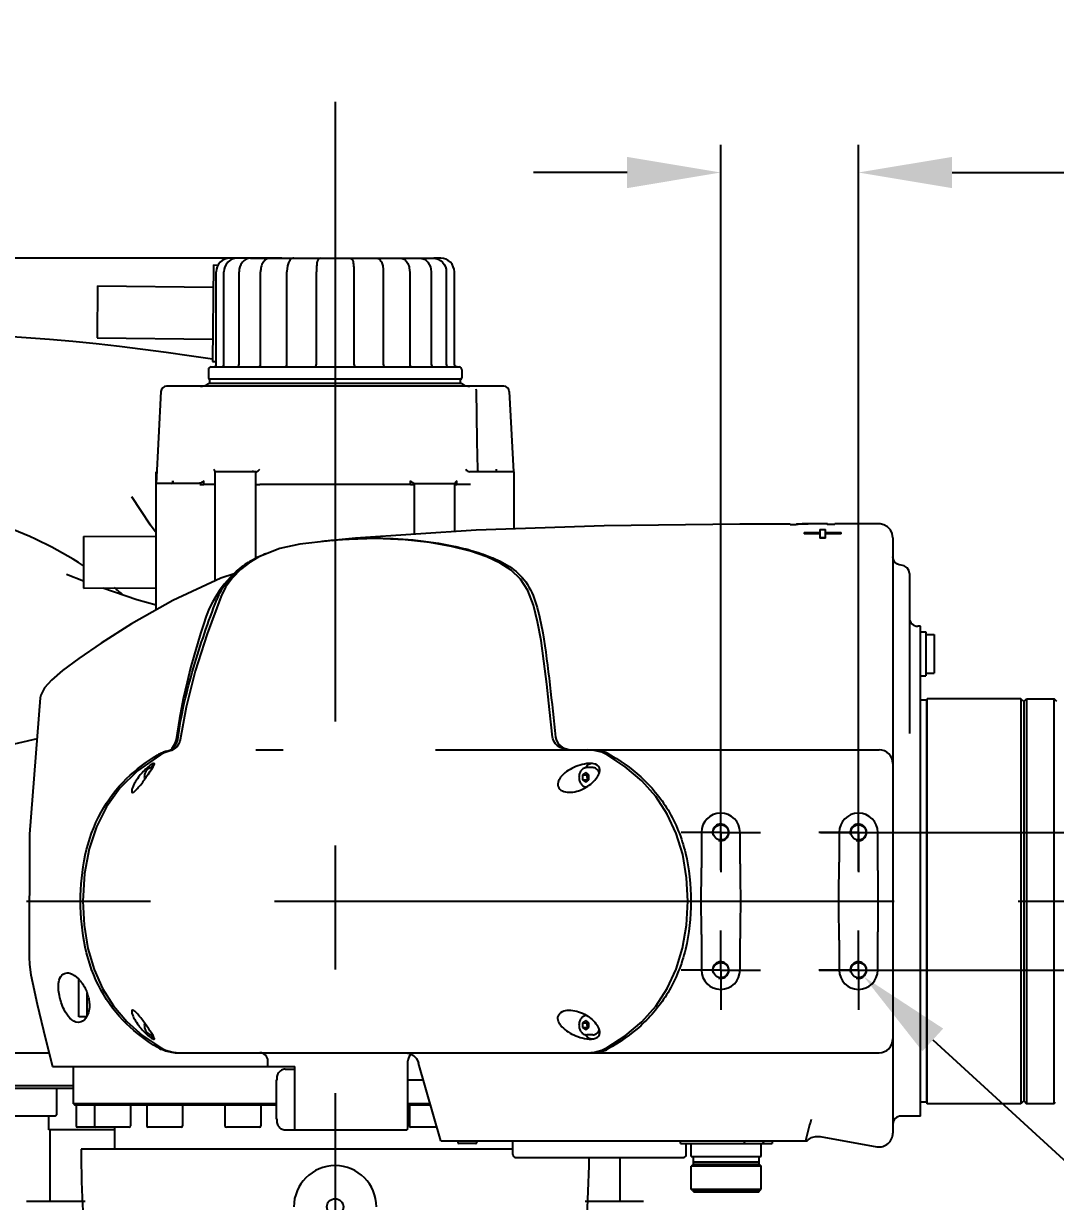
# Model space of a CAD drawing. Header units: millimetres. Extents: x 7426 to 8740, y 124 to 421.
# Drawn here: x 8007.57 to 8026.3, y 171.59 to 192.98 of the extents above; entities that cross this region are included whole.
import ezdxf
from ezdxf import colors
from ezdxf.entities.mleader import LeaderData, LeaderLine
from ezdxf.math import Vec2, Vec3

# ---------------------------------------------------------------- set-up
doc = ezdxf.new("R2010")
doc.units = ezdxf.units.MM
doc.linetypes.add('CENTER', pattern=[0.6, 0.375, -0.075, 0.075, -0.075])
for name, color, linetype in [('中心线', 7, 'Continuous'), ('外形图', 7, 'Continuous'), ('多重引线', 7, 'Continuous'), ('尺寸标注', 7, 'Continuous')]:
    doc.layers.add(name, color=color, linetype=linetype)
doc.styles.add('微软雅黑', font='msyh.ttc')
doc.dimstyles.new('尺寸标注_1_20比例', dxfattribs={"dimtxt": 2.1, "dimasz": 1.7, "dimexe": 0.5, "dimexo": 0.4, "dimgap": 0.5, "dimtad": 1, "dimdec": 1, "dimlfac": 20, "dimdsep": 46, "dimtxsty": '微软雅黑', "dimcen": 0.09, "dimadec": 0, "dimazin": 0, "dimtp": 0.01, "dimtm": 0.01, "dimtfac": 1, "dimtdec": 1, "dimtofl": 0, "dimtmove": 0, "dimatfit": 3, "dimfxl": 1, "dimtolj": 1, "dimarcsym": 0})

# ---------------------------------------------------------------- blocks, each defined once
blk = doc.blocks.new('*D980')
at = {"layer": 'Defpoints', "color": 0}
for p in [(7983.758, 188.718), (8012.655, 188.718), (8014.725, 163.443)]:
    blk.add_point(p, dxfattribs=at)
at = {"layer": '尺寸标注', "color": 0, "linetype": 'Continuous', "lineweight": -2}
for p, q in [((8012.255, 188.718), (7983.258, 188.718)), ((7983.758, 165.143), (7983.758, 187.018)), ((8014.325, 163.443), (7983.258, 163.443))]:
    blk.add_line(p, q, dxfattribs=at)
at = {"layer": '尺寸标注', "color": 0}
for points in [[(7984.041, 187.018), (7983.475, 187.018), (7983.758, 188.718)], [(7983.475, 165.143), (7984.041, 165.143), (7983.758, 163.443)]]:
    blk.add_solid(points, dxfattribs=at)
at = {"layer": '尺寸标注', "color": 0, "insert": (7980.645, 176.01), "char_height": 2.1, "attachment_point": 2, "rotation": 90, "style": '微软雅黑'}
blk.add_mtext('\\A1;\\A1;(505.5)', dxfattribs=at)
blk = doc.blocks.new('*D981')
at = {"layer": 'Defpoints', "color": 0}
for p in [(8022.725, 190.273), (8020.225, 177.206), (8022.725, 177.191)]:
    blk.add_point(p, dxfattribs=at)
at = {"layer": '尺寸标注', "color": 0, "linetype": 'Continuous', "lineweight": -2}
for p, q in [((8020.225, 177.606), (8020.225, 190.773)), ((8022.725, 177.591), (8022.725, 190.773)), ((8018.525, 190.273), (8016.825, 190.273)), ((8024.425, 190.273), (8030.026, 190.273))]:
    blk.add_line(p, q, dxfattribs=at)
at = {"layer": '尺寸标注', "color": 0}
for points in [[(8018.525, 189.989), (8018.525, 190.556), (8020.225, 190.273)], [(8024.425, 190.556), (8024.425, 189.989), (8022.725, 190.273)]]:
    blk.add_solid(points, dxfattribs=at)
at = {"layer": '尺寸标注', "color": 0, "insert": (8028.076, 192.945), "char_height": 2.1, "attachment_point": 2, "style": '微软雅黑'}
blk.add_mtext('\\A1;\\A1;50', dxfattribs=at)
blk = doc.blocks.new('*D982')
at = {"layer": 'Defpoints', "color": 0}
for p in [(8021.638, 178.293), (8021.612, 175.793), (8030.19, 175.793)]:
    blk.add_point(p, dxfattribs=at)
at = {"layer": '尺寸标注', "color": 0, "linetype": 'Continuous', "lineweight": -2}
for p, q in [((8030.19, 179.993), (8030.19, 187.075)), ((8022.038, 178.293), (8030.69, 178.293)), ((8022.012, 175.793), (8030.69, 175.793)), ((8030.19, 174.093), (8030.19, 172.393))]:
    blk.add_line(p, q, dxfattribs=at)
at = {"layer": '尺寸标注', "color": 0}
for points in [[(8029.907, 179.993), (8030.474, 179.993), (8030.19, 178.293)], [(8030.474, 174.093), (8029.907, 174.093), (8030.19, 175.793)]]:
    blk.add_solid(points, dxfattribs=at)
at = {"layer": '尺寸标注', "color": 0, "insert": (8027.518, 183.674), "char_height": 2.1, "attachment_point": 1, "rotation": 90, "style": '微软雅黑'}
blk.add_mtext('\\A1;\\A1;50', dxfattribs=at)

msp = doc.modelspace()

# ---------------------------------------------------------------- linework, layer by layer
at = {"layer": '中心线', "linetype": 'CENTER', "ltscale": 30}
msp.add_line((8013.225, 191.5558), (8013.225, 160.4287), dxfattribs=at)
at = {"layer": '中心线', "color": 0, "linetype": 'CENTER', "ltscale": 30}
msp.add_line((7994.1241, 177.043), (8075.3804, 177.043), dxfattribs=at)
at = {"layer": '外形图', "color": 0, "linetype": 'Continuous'}
for p, q in [((8011.4335, 188.7181), (8011.3148, 188.7181)), ((8011.6894, 188.7181), (8011.4417, 188.7181)), ((8011.6901, 188.7181), (8015.0082, 188.7181)), ((8015.1417, 188.7181), (8015.0164, 188.7181)), ((8011.018, 188.5944), (8010.9972, 186.8445)), ((8011.018, 188.5944), (8011.1, 188.5934)), ((8011.0665, 186.7931), (8011.0665, 188.4681)), ((8011.2069, 186.7931), (8011.2069, 188.4681)), ((8011.4814, 186.7931), (8011.4814, 188.4681)), ((8011.8714, 186.7931), (8011.8714, 188.4681)), ((8012.3502, 186.7931), (8012.3502, 188.4681)), ((8012.8852, 186.7931), (8012.8852, 188.4681)), ((8013.5647, 188.4681), (8013.5647, 186.7931)), ((8014.0997, 188.4681), (8014.0997, 186.7931)), ((8014.5785, 188.4681), (8014.5785, 186.7931)), ((8014.9685, 188.4681), (8014.9685, 186.7931)), ((8015.243, 188.4681), (8015.243, 186.7931)), ((8015.3896, 186.7931), (8015.3896, 188.4681)), ((8008.9133, 188.2144), (8008.9021, 187.2744)), ((8008.9133, 188.2144), (8011.0132, 188.1894)), ((8008.9021, 187.2744), (8011.002, 187.2495)), ((8010.9249, 186.6931), (8010.9249, 186.5431)), ((8010.9749, 186.7431), (8015.475, 186.7431)), ((8010.9972, 186.8445), (8011.0665, 186.8437)), ((8015.525, 186.6931), (8015.525, 186.5431)), ((8010.9499, 186.4431), (8010.9499, 186.5181)), ((8015.5, 186.5181), (8010.9499, 186.5181)), ((8015.5, 186.4431), (8015.5, 186.5181)), ((8010.0635, 186.2983), (8009.976, 184.628)), ((8016.2866, 186.3931), (8010.1634, 186.3931)), ((8015.5141, 186.4431), (8010.9358, 186.4431)), ((8015.7872, 186.3375), (8015.7872, 186.3383)), ((8015.7872, 186.3383), (8015.7872, 186.3378)), ((8015.7874, 186.3353), (8015.7872, 186.3375)), ((8015.7899, 186.2962), (8015.7896, 186.3078)), ((8016.3864, 186.2983), (8016.463, 184.8374)), ((8009.9749, 182.3335), (8009.9749, 184.8381)), ((8009.987, 184.8381), (8009.9749, 184.8381)), ((8011.0499, 182.8603), (8011.0499, 184.8381)), ((8011.791, 184.8381), (8011.0499, 184.8381)), ((8011.7301, 184.8466), (8011.7212, 184.8406)), ((8011.733, 184.8504), (8011.7301, 184.8466)), ((8011.733, 184.8504), (8011.7329, 184.8502)), ((8011.7849, 183.2682), (8011.7849, 184.8381)), ((8016.475, 184.8381), (8015.6874, 184.8381)), ((8015.8153, 184.8689), (8015.8142, 184.884)), ((8016.475, 183.805), (8016.475, 184.8381)), ((8010.7479, 184.6281), (8009.9749, 184.6281)), ((8010.2791, 184.639), (8010.28, 184.6548)), ((8010.28, 184.6548), (8010.2812, 184.6754)), ((8010.7659, 184.6107), (8010.8393, 184.6081)), ((8010.8393, 184.6081), (8010.8441, 184.6754)), ((8011.0178, 184.6081), (8010.8393, 184.6081)), ((8014.5939, 184.6081), (8011.856, 184.6081)), ((8014.5939, 184.6081), (8014.5939, 184.6754)), ((8014.659, 184.6281), (8015.4, 184.6281)), ((8014.665, 183.707), (8014.665, 184.6281)), ((8015.4, 183.7566), (8015.4, 184.6281)), ((8015.4148, 184.6088), (8015.4321, 184.6081)), ((8015.4321, 184.6081), (8015.4321, 184.6754)), ((8015.6106, 184.6081), (8015.4321, 184.6081)), ((8015.684, 184.6107), (8015.6106, 184.6081)), ((8009.5366, 184.3844), (8009.5348, 184.3872)), ((8021.4879, 183.8915), (8021.4879, 183.8782)), ((8021.5756, 183.8784), (8021.4879, 183.8782)), ((8021.599, 183.8888), (8021.599, 183.8784)), ((8021.7384, 183.8895), (8021.7336, 183.8893)), ((8021.7393, 183.7367), (8022.0259, 183.7371)), ((8021.7393, 183.7367), (8021.7393, 183.7147)), ((8022.0259, 183.7151), (8021.7393, 183.7147)), ((8022.1604, 183.8927), (8021.8656, 183.8923)), ((8022.0259, 183.7944), (8022.1253, 183.7945)), ((8022.0259, 183.7944), (8022.0259, 183.6364)), ((8022.1253, 183.6365), (8022.1253, 183.7945)), ((8022.1253, 183.7372), (8022.4119, 183.7375)), ((8022.4119, 183.7155), (8022.1253, 183.7153)), ((8022.1604, 183.8926), (8022.1604, 183.88)), ((8022.2949, 183.8801), (8022.1604, 183.88)), ((8023.1001, 183.893), (8022.2949, 183.8928)), ((8022.2949, 183.8801), (8022.2949, 183.8927)), ((8022.4119, 183.7155), (8022.4119, 183.7375)), ((8008.655, 183.6639), (8009.9749, 183.6709)), ((8008.655, 183.6639), (8008.6599, 182.7239)), ((8012.586, 183.5234), (8012.2208, 183.4478)), ((8013.1225, 183.5852), (8012.585, 183.5232)), ((8012.585, 183.5232), (8012.586, 183.5234)), ((8013.3167, 183.6032), (8013.1218, 183.5851)), ((8013.1225, 183.5852), (8013.1218, 183.5851)), ((8022.1253, 183.6422), (8022.0259, 183.6421)), ((8022.1253, 183.6365), (8022.0259, 183.6364)), ((8023.3501, 183.6429), (8023.3501, 172.8333)), ((8011.6857, 183.2018), (8011.5075, 183.0658)), ((8011.6858, 183.2019), (8011.6855, 183.2017)), ((8008.6593, 182.8512), (8008.3486, 182.9749)), ((8008.3486, 182.9749), (8008.3494, 182.9746)), ((8023.6501, 182.993), (8023.6501, 180.0876)), ((8008.6599, 182.7239), (8009.9749, 182.7308)), ((8023.8501, 182.0346), (8023.8001, 182.0346)), ((8023.8501, 173.1429), (8023.8501, 182.0345)), ((8023.8501, 181.9346), (8023.9502, 181.9346)), ((8023.9502, 181.9346), (8023.9502, 181.1346)), ((8023.9502, 181.8846), (8024.1002, 181.8846)), ((8024.1002, 181.8846), (8024.1002, 181.1846)), ((8023.8501, 181.1346), (8023.9502, 181.1346)), ((8023.9502, 181.1846), (8024.1002, 181.1846)), ((8023.9607, 180.693), (8023.9752, 180.718)), ((8023.9752, 173.3679), (8023.9752, 180.718)), ((8025.6752, 180.718), (8023.9752, 180.718)), ((8025.6752, 180.718), (8025.6752, 173.3679)), ((8025.7252, 180.668), (8025.6752, 180.718)), ((8025.7252, 180.6679), (8025.7752, 180.7179)), ((8025.7752, 180.7179), (8025.7752, 173.37)), ((8025.7752, 180.7179), (8026.2752, 180.7179)), ((8026.2752, 173.37), (8026.2752, 180.7179)), ((8026.3252, 180.6679), (8026.2752, 180.7179)), ((8023.9607, 180.693), (8023.8501, 180.693)), ((8023.9607, 180.693), (8023.9607, 173.3929)), ((8025.7252, 180.668), (8025.7252, 173.4179)), ((8010.3391, 179.9796), (8010.3355, 179.9587)), ((8010.3666, 179.9746), (8010.3674, 179.9806)), ((8010.0926, 179.7224), (8010.0531, 179.701)), ((8011.7884, 179.793), (8012.2835, 179.793)), ((8015.0445, 179.793), (8017.8031, 179.793)), ((8017.9303, 179.7825), (8017.8031, 179.793)), ((8017.8032, 179.793), (8023.1001, 179.793)), ((8018.0641, 179.7468), (8017.9303, 179.7825)), ((8018.1618, 179.7012), (8018.0641, 179.7468)), ((8009.9117, 179.468), (8009.9009, 179.468)), ((8017.9038, 179.468), (8017.7913, 179.468)), ((8017.7752, 179.3796), (8017.7178, 179.3363)), ((8017.7178, 179.3363), (8017.7178, 179.2497)), ((8017.7178, 179.3363), (8017.8013, 179.3363)), ((8017.7178, 179.2497), (8017.7752, 179.2064)), ((8017.7178, 179.2497), (8017.8013, 179.2497)), ((8017.8327, 179.3363), (8017.7752, 179.3796)), ((8017.7752, 179.2064), (8017.8327, 179.2497)), ((8017.817, 179.3481), (8017.8013, 179.3363)), ((8017.8013, 179.3363), (8017.8013, 179.2497)), ((8017.8013, 179.2497), (8017.817, 179.2378)), ((8017.8327, 179.2497), (8017.8327, 179.3363)), ((8019.8751, 178.2929), (8019.8751, 177.6489)), ((8020.5751, 177.72), (8020.5751, 178.2929)), ((8022.3751, 178.2929), (8022.3751, 177.7514)), ((8023.0751, 177.5988), (8023.0751, 178.2929)), ((8019.8751, 176.4369), (8019.8751, 175.7929)), ((8023.0751, 175.7929), (8023.0751, 176.4871)), ((8020.5751, 175.7929), (8020.5751, 176.3658)), ((8022.3751, 176.3344), (8022.3751, 175.7929)), ((8007.6717, 176.0291), (8007.6717, 176.0291)), ((8008.5749, 174.9429), (8008.5749, 175.6222)), ((8008.7249, 174.9685), (8008.7249, 175.3716)), ((8008.71, 174.9429), (8008.5749, 174.9429)), ((8017.7752, 174.8795), (8017.7178, 174.8362)), ((8017.7178, 174.8362), (8017.7178, 174.7496)), ((8017.7178, 174.8362), (8017.8013, 174.8362)), ((8017.7178, 174.7496), (8017.7752, 174.7063)), ((8017.7178, 174.7496), (8017.8013, 174.7496)), ((8017.8327, 174.8362), (8017.7752, 174.8795)), ((8017.7752, 174.7063), (8017.8327, 174.7496)), ((8017.817, 174.848), (8017.8013, 174.8362)), ((8017.8013, 174.8362), (8017.8013, 174.7496)), ((8017.8013, 174.7496), (8017.817, 174.7378)), ((8017.8327, 174.7496), (8017.8327, 174.8362)), ((8009.9118, 174.6179), (8009.9009, 174.6179)), ((8017.9038, 174.6179), (8017.7913, 174.6179)), ((8007.0375, 174.2929), (8008.0295, 174.2929)), ((8010.2784, 174.3034), (8010.4005, 174.2929)), ((8010.3574, 174.2929), (8010.4005, 174.2929)), ((8010.4005, 174.2929), (8017.8031, 174.2929)), ((8017.8031, 174.2929), (8017.9321, 174.3037)), ((8017.8031, 174.2929), (8023.1001, 174.2929)), ((8017.9321, 174.3037), (8018.0659, 174.3397)), ((8018.0659, 174.3397), (8018.1618, 174.3847)), ((8012.0058, 174.0429), (8012.0058, 174.1429)), ((8014.5444, 172.9429), (8014.5444, 174.1429)), ((8015.1451, 172.6928), (8014.7413, 174.1019)), ((8008.0922, 174.0429), (8012.4937, 174.0429)), ((8008.4749, 173.3679), (8008.4749, 174.0429)), ((8012.3196, 173.9929), (8012.4937, 173.9929)), ((8012.4937, 172.9429), (8012.4937, 174.0429)), ((8008.4749, 173.6929), (8007.1249, 173.6929)), ((8008.4749, 173.6429), (8007.1749, 173.6429)), ((8008.1674, 173.6429), (8008.1674, 173.1679)), ((8012.1635, 173.0929), (8012.1635, 173.7929)), ((8012.4937, 173.0929), (8012.4937, 173.7929)), ((8014.8298, 173.7929), (8014.5444, 173.7929)), ((8008.4749, 173.3679), (8008.4999, 173.3429)), ((8012.1635, 173.3679), (8008.4749, 173.3679)), ((8012.1635, 173.3429), (8008.4999, 173.3429)), ((8008.5249, 173.3429), (8008.5249, 172.9679)), ((8008.8579, 173.3429), (8008.8579, 172.9679)), ((8009.5079, 173.3429), (8009.5079, 172.9679)), ((8009.8063, 173.3429), (8009.8063, 172.9679)), ((8010.4563, 173.3429), (8010.4563, 172.9679)), ((8011.2257, 173.3429), (8011.2257, 172.9679)), ((8011.8757, 173.3429), (8011.8757, 172.9679)), ((8014.9517, 173.3679), (8014.5444, 173.3679)), ((8014.9588, 173.3429), (8014.5444, 173.3429)), ((8014.5742, 173.3429), (8014.5742, 172.9679)), ((8023.9607, 173.3929), (8023.8501, 173.3929)), ((8023.9607, 173.3929), (8023.9752, 173.3679)), ((8025.6752, 173.3679), (8023.9752, 173.3679)), ((8025.7252, 173.4179), (8025.6752, 173.3679)), ((8025.7252, 173.4179), (8025.7752, 173.3679)), ((8025.7494, 173.395), (8025.7373, 173.4071)), ((8025.7752, 173.37), (8026.2752, 173.37)), ((8008.1424, 173.1429), (8007.3924, 173.1429)), ((8008.0249, 172.8929), (8008.0249, 173.1429)), ((8023.8501, 173.1429), (8023.5001, 173.1429)), ((8009.2249, 172.8929), (8008.0249, 172.8929)), ((8008.0499, 171.5928), (8008.0499, 172.8929)), ((8009.4829, 172.9429), (8008.5499, 172.9429)), ((8009.2249, 172.5428), (8009.2249, 172.9429)), ((8010.4313, 172.9429), (8009.8313, 172.9429)), ((8011.8507, 172.9429), (8011.2507, 172.9429)), ((8012.3196, 172.8929), (8012.4948, 172.8929)), ((8012.4948, 172.8929), (8014.5355, 172.8929)), ((8014.5358, 172.8929), (8014.5444, 172.9429)), ((8015.0735, 172.9429), (8014.5992, 172.9429)), ((8015.1451, 172.6928), (8021.7917, 172.6928)), ((8015.45, 172.6928), (8015.45, 172.6678)), ((8015.775, 172.6428), (8015.475, 172.6428)), ((8015.8, 172.6928), (8015.8, 172.6678)), ((8016.45, 172.4428), (8016.45, 172.6928)), ((8019.4926, 172.6428), (8019.4926, 172.6928)), ((8019.4926, 172.6428), (8021.1576, 172.6428)), ((8019.6001, 172.4428), (8019.6001, 172.6428)), ((8019.6901, 172.4078), (8019.6901, 172.6428)), ((8020.6501, 172.6928), (8020.6501, 172.6678)), ((8020.9601, 172.4078), (8020.9601, 172.6428)), ((8021.0001, 172.6928), (8021.0001, 172.6678)), ((8021.1576, 172.6928), (8021.1576, 172.6428)), ((8021.7929, 172.6928), (8021.811, 172.711)), ((8022.0273, 172.7704), (8023.0615, 172.5863)), ((8016.45, 172.5428), (8008.6133, 172.5428)), ((8016.5, 172.3928), (8019.5501, 172.3928)), ((8018.4001, 171.5928), (8018.4001, 172.3928)), ((8019.6901, 172.4078), (8020.9601, 172.4078)), ((8019.7276, 172.2678), (8019.7276, 172.4078)), ((8020.9226, 172.2678), (8020.9226, 172.4078)), ((8019.7276, 172.2678), (8019.6901, 172.2303)), ((8019.6901, 171.8178), (8019.6901, 172.2303)), ((8020.9601, 172.2303), (8019.6901, 172.2303)), ((8019.7276, 172.2678), (8020.9226, 172.2678)), ((8019.7347, 172.3113), (8020.9155, 172.3113)), ((8020.9226, 172.2678), (8020.9601, 172.2303)), ((8020.9601, 171.8178), (8020.9601, 172.2303)), ((8019.7151, 171.7928), (8019.6901, 171.8178)), ((8019.6901, 171.8178), (8020.9601, 171.8178)), ((8019.7151, 171.7928), (8020.9351, 171.7928)), ((8019.7276, 171.7678), (8019.7276, 171.7928)), ((8019.7276, 171.7678), (8020.9226, 171.7678)), ((8020.9226, 171.7678), (8020.9226, 171.7928)), ((8020.9351, 171.7928), (8020.9601, 171.8178)), ((8008.6845, 171.5928), (8007.6252, 171.5928)), ((8018.8247, 171.5928), (8017.7655, 171.5928))]:
    msp.add_line(p, q, dxfattribs=at)
at = {"layer": '外形图', "color": 0}
for p, q in [((8020.2251, 178.2929), (8020.2251, 179.0137)), ((8022.7251, 178.2929), (8022.7251, 179.0137)), ((8020.2251, 178.2929), (8019.5044, 178.2929)), ((8020.2251, 178.2929), (8020.2251, 177.5722)), ((8020.2251, 178.2929), (8020.9458, 178.2929)), ((8022.7251, 178.2929), (8022.0044, 178.2929)), ((8022.7251, 178.2929), (8022.7251, 177.5722)), ((8022.7251, 178.2929), (8023.4459, 178.2929)), ((8020.2251, 175.7929), (8020.2251, 176.5136)), ((8022.7251, 175.7929), (8022.7251, 176.5136)), ((8020.2251, 175.7929), (8019.5044, 175.7929)), ((8020.2251, 175.7929), (8020.2251, 175.0722)), ((8020.2251, 175.7929), (8020.9458, 175.7929)), ((8022.7251, 175.7929), (8022.0044, 175.7929)), ((8022.7251, 175.7929), (8022.7251, 175.0722)), ((8022.7251, 175.7929), (8023.4459, 175.7929))]:
    msp.add_line(p, q, dxfattribs=at)
at = {"layer": '外形图', "color": 0, "linetype": 'Continuous'}
for points in [[(8015.7896, 186.3078), (8015.7884, 186.3249), (8015.7874, 186.3353)], [(8015.8142, 184.884), (8015.8034, 185.3897), (8015.795, 185.8799), (8015.7899, 186.2962)], [(8015.8463, 184.8408), (8015.83, 184.848), (8015.819, 184.8588), (8015.8153, 184.8689)], [(8009.9749, 183.7309), (8009.8751, 183.8701), (8009.6972, 184.1349), (8009.5348, 184.3872)], [(8021.4879, 183.8915), (8020.5707, 183.888), (8018.1107, 183.8584), (8015.7841, 183.7825), (8013.5925, 183.6346), (8013.1739, 183.5936)], [(8023.3501, 183.643), (8023.3388, 183.7174), (8023.305, 183.7862), (8023.2522, 183.8414), (8023.1868, 183.8775), (8023.1178, 183.8924), (8023.1001, 183.893)], [(8017.1719, 180.0215), (8017.1188, 180.5215), (8017.067, 180.9867), (8017.016, 181.4019), (8016.9622, 181.7755), (8016.9007, 182.1132), (8016.8241, 182.4173), (8016.7228, 182.6816), (8016.5909, 182.8929), (8016.4236, 183.0558), (8016.2234, 183.1827), (8015.9817, 183.2936), (8015.6802, 183.397), (8015.3354, 183.4843), (8014.9462, 183.554), (8014.4951, 183.6042), (8013.9632, 183.6266), (8013.3167, 183.6032)], [(8012.2208, 183.4478), (8011.8414, 183.2938), (8011.6855, 183.2017)], [(8023.5001, 183.143), (8023.4633, 183.1476), (8023.4201, 183.1662), (8023.3834, 183.1989), (8023.3587, 183.2429), (8023.3501, 183.293)], [(8011.5075, 183.0658), (8011.3592, 182.914), (8011.2371, 182.7434), (8011.1566, 182.5812)], [(8011.5305, 183.1116), (8011.4402, 183.0367), (8011.3176, 182.9183)], [(8023.6501, 182.993), (8023.6393, 183.049), (8023.6067, 183.0985), (8023.5578, 183.1315), (8023.5001, 183.143)], [(8011.3903, 182.9886), (8011.1501, 182.9063), (8010.2785, 182.5057), (8009.5269, 182.0795), (8008.9786, 181.7298), (8008.5723, 181.4512), (8008.2788, 181.2328), (8008.0737, 181.057), (8007.9474, 180.9147), (8007.8813, 180.7824), (8007.8722, 180.7355)], [(8011.3176, 182.9183), (8011.212, 182.7974), (8011.1264, 182.6833), (8011.0566, 182.5762)], [(8009.9749, 182.4198), (8009.627, 182.5141), (8009.0098, 182.7258)], [(8011.0566, 182.5762), (8010.9976, 182.4728), (8010.9408, 182.3559), (8010.8868, 182.2189), (8010.8346, 182.0691), (8010.7802, 181.9012), (8010.7239, 181.7171), (8010.6647, 181.5122), (8010.6022, 181.2821), (8010.5364, 181.0204), (8010.4676, 180.7181), (8010.3977, 180.3611), (8010.3392, 179.9796)], [(8011.1566, 182.5813), (8010.9024, 181.8991), (8010.6857, 181.219), (8010.5188, 180.5673), (8010.4116, 179.9736)], [(8007.8727, 180.738), (8007.6791, 178.262), (8007.6717, 176.0291)], [(8007.8142, 179.9905), (8006.4313, 179.6704), (8004.7549, 179.4295), (8003.0241, 179.3408), (8001.781, 179.4128), (8001.1161, 179.5348), (8000.6905, 179.6769), (8000.6467, 179.6966)], [(8010.4116, 179.9736), (8010.4058, 179.9454), (8010.3831, 179.8921), (8010.3485, 179.8466), (8010.3047, 179.8098), (8010.2529, 179.7817), (8010.2133, 179.7681)], [(8010.3355, 179.9587), (8010.3119, 179.8945), (8010.2767, 179.845), (8010.2531, 179.8228)], [(8017.4746, 179.793), (8017.4237, 179.7965), (8017.3618, 179.8109), (8017.3084, 179.8338), (8017.2629, 179.8638), (8017.2246, 179.9012), (8017.1947, 179.9461), (8017.1763, 179.9961), (8017.172, 180.0215)], [(8010.0531, 179.701), (8009.6401, 179.4106), (8009.3187, 179.093), (8009.0759, 178.7572), (8008.8928, 178.3958), (8008.76, 177.9968), (8008.6764, 177.5454), (8008.6476, 177.0429)], [(8010.2133, 179.7681), (8010.1593, 179.751), (8010.0926, 179.7224)], [(8019.6257, 177.0429), (8019.6042, 177.4692), (8019.5347, 177.8891), (8019.4175, 178.2757), (8019.2555, 178.625), (8019.0465, 178.9441), (8018.7932, 179.2296), (8018.4928, 179.4854), (8018.1618, 179.7012)], [(8008.6476, 177.0429), (8008.669, 176.6072), (8008.7367, 176.1859), (8008.8489, 175.8023), (8009.0025, 175.4577), (8009.2004, 175.1423), (8009.4422, 174.8579), (8009.7303, 174.6028), (8010.0532, 174.3848)], [(8018.1618, 174.3847), (8018.4919, 174.5998), (8018.7916, 174.8546), (8019.0453, 175.1402), (8019.2543, 175.4587), (8019.4163, 175.8072), (8019.5334, 176.1912), (8019.6036, 176.6106), (8019.6257, 177.0429)], [(8007.6715, 176.029), (8007.6793, 175.8954), (8007.7031, 175.704), (8007.7295, 175.5663)], [(8007.7295, 175.5662), (8007.8183, 175.1714), (8007.9662, 174.5454), (8008.0922, 174.0429)], [(8010.0532, 174.3848), (8010.1478, 174.3392), (8010.2784, 174.3034)], [(8014.4983, 174.2929), (8014.5788, 174.2795), (8014.6487, 174.2425), (8014.7019, 174.1879), (8014.7353, 174.1222), (8014.7412, 174.1019)], [(8021.811, 172.711), (8021.8732, 172.7521), (8021.9429, 172.7728), (8022.0119, 172.773), (8022.0273, 172.7704)]]:
    msp.add_lwpolyline(points, dxfattribs=at)
for centre, radius in [((8020.2251, 178.2929), 0.1375), ((8022.7251, 178.2929), 0.1375), ((8020.2251, 175.7929), 0.1375), ((8022.7251, 175.7929), 0.1375), ((8013.225, 171.4928), 0.15)]:
    msp.add_circle(centre, radius, dxfattribs=at)
for centre, radius, start, end in [((8011.7796, 188.4681), 0.2982, 179.36074, 179.99983), ((8014.6703, 188.4681), 0.2982, 0.00017, 0.63926), ((8004.7248, 147.3766), 40.0007, 80.97577, 100.46271), ((8010.9749, 186.6931), 0.05, 90, 180), ((8011.0165, 186.7931), 0.05, 270, 0), ((8011.1569, 186.7931), 0.05, 270, 0), ((8011.4314, 186.7931), 0.05, 270, 0), ((8011.8214, 186.7931), 0.05, 270, 0), ((8012.3002, 186.7931), 0.05, 270, 0), ((8012.8352, 186.7931), 0.05, 270, 0), ((8013.6147, 186.7931), 0.05, 180, 270), ((8014.1497, 186.7931), 0.05, 180, 270), ((8014.6285, 186.7931), 0.05, 180, 270), ((8015.0185, 186.7931), 0.05, 180, 270), ((8015.293, 186.7931), 0.05, 180, 270), ((8015.4392, 186.7923), 0.0492, 258.70649, 269.95449), ((8015.475, 186.6931), 0.05, 0, 90), ((8010.9499, 186.5431), 0.025, 180, 270), ((8015.5, 186.5431), 0.025, 270, 0), ((8010.1634, 186.2931), 0.1, 90, 177), ((8010.7814, 186.6431), 0.25, 270, 301.78833), ((8011.0448, 186.2181), 0.25, 115.84193, 121.78833), ((8015.4051, 186.2181), 0.25, 58.21167, 64.15807), ((8015.6685, 186.6431), 0.25, 238.21167, 270), ((8016.2866, 186.2931), 0.1, 3, 90), ((8011.7142, 184.8614), 0.0218, 329.70175, 333.8858), ((8016.1923, 184.8664), 0.039, 183.21149, 186.96688), ((8004.7248, 177.0429), 7.2501, 57.14254, 71.17566), ((8021.875, 180.6906), 3.2018, 94.93487, 95.36581), ((8021.7445, 180.6315), 3.2605, 90.10775, 92.55804), ((8021.8731, 180.7143), 3.1781, 92.51481, 94.93711), ((8021.7441, 180.6417), 3.2504, 88.7127, 90.10096), ((8021.8712, 180.7564), 3.1359, 90.96228, 92.42671), ((8021.8706, 180.7875), 3.1048, 90.09326, 90.96116), ((8013.9262, 176.3466), 7.286, 96.70656, 97.42028), ((8013.9262, 176.3458), 7.2868, 96.34053, 96.7063), ((8013.9289, 176.3223), 7.3104, 95.92737, 96.3405), ((8012.5239, 181.835), 1.6176, 122.87487, 127.88991), ((8012.5437, 181.8052), 1.6534, 121.51618, 122.88991), ((8004.7248, 177.0429), 7.2501, 50.04465, 51.7243), ((8012.1752, 182.0941), 1.1778, 154.37886, 158.81084), ((8023.8001, 182.1846), 0.15, 180, 270), ((8010.3211, 179.1664), 0.6202, 116.5956, 120.6658), ((8010.3317, 179.1452), 0.6439, 112.68255, 116.59246), ((8010.3441, 179.1144), 0.6771, 104.84048, 112.65074), ((8010.0941, 180.0563), 0.2974, 284.92006, 292.62576), ((8010.0973, 180.0497), 0.2901, 292.53709, 303.61619), ((8017.5235, 180.148), 0.3551, 260.02796, 270.00304), ((8016.3609, 176.4583), 3.7367, 60.94638, 61.77715), ((8023.1001, 179.543), 0.25, 359.99798, 90.00069), ((8010.0585, 179.3315), 0.2275, 139.63186, 143.49751), ((8009.0364, 179.9997), 1.0243, 328.41933, 328.64588), ((8010.0214, 179.3735), 0.171, 118.37021, 120.4782), ((8017.9489, 179.3315), 0.2275, 139.63186, 143.49751), ((8017.9038, 179.395), 0.148, 92.25086, 100.30393), ((8009.9799, 179.2929), 0.2189, 179.98296, 190.65837), ((8017.6323, 179.5273), 0.4193, 326.02172, 327.35196), ((8017.6651, 179.5066), 0.3805, 327.31813, 330.80898), ((8017.8466, 179.3039), 0.1895, 23.31616, 28.12194), ((8017.9498, 179.2552), 0.2286, 216.47193, 219.69953), ((8020.2251, 178.2929), 0.35, 0, 180), ((8022.7251, 178.2929), 0.35, 0, 180), ((8020.2251, 178.2929), 0.15, 255, 195), ((8022.7251, 178.2929), 0.15, 255, 195), ((8020.2251, 175.7929), 0.35, 180, 0), ((8020.2251, 175.7929), 0.15, 255, 195), ((8022.7251, 175.7929), 0.35, 180, 0), ((8022.7251, 175.7929), 0.15, 255, 195), ((8008.1008, 175.1757), 0.6518, 43.33383, 44.64398), ((8008.0635, 175.1406), 0.7031, 41.32393, 43.32521), ((8008.0616, 175.1381), 0.7049, 13.25659, 19.42895), ((8008.4631, 175.0896), 0.2903, 328.87872, 330.36878), ((8008.4457, 175.0993), 0.3102, 330.39959, 334.64658), ((8017.9499, 174.8306), 0.2287, 140.3087, 143.49133), ((8009.9799, 174.7929), 0.2189, 169.31945, 180.01713), ((8017.6319, 174.5583), 0.4198, 32.64066, 33.9793), ((8017.6647, 174.579), 0.381, 29.24225, 32.67331), ((8010.0585, 174.7544), 0.2275, 216.46612, 220.32807), ((8009.0185, 174.0756), 1.0451, 31.44299, 31.56722), ((8010.0217, 174.7128), 0.1715, 238.96767, 241.63393), ((8017.9489, 174.7544), 0.2275, 216.46612, 220.32807), ((8017.9038, 174.691), 0.1481, 259.1027, 269.22336), ((8017.8464, 174.7821), 0.1897, 331.88008, 336.866), ((8023.1001, 174.5429), 0.25, 270, 0), ((8010.3212, 174.9196), 0.6204, 239.33961, 243.36655), ((8010.3292, 174.9356), 0.6382, 243.35915, 245.4598), ((8010.3574, 175.0366), 0.7438, 265.02223, 270.00462), ((8011.8558, 174.1429), 0.15, 0, 90), ((8016.3606, 177.6281), 3.7373, 298.22206, 299.05254), ((8014.6944, 174.1429), 0.15, 125.12179, 180), ((8033.2671, 181.1232), 10.7815, 225.79103, 225.98178), ((8018.7833, 181.1232), 10.7815, 314.01822, 314.20897), ((8008.1424, 173.1679), 0.025, 270, 0), ((8045.45, 166.6971), 24.4344, 164.84923, 165.79558), ((8023.5001, 172.9929), 0.15, 90, 180), ((8008.5499, 172.9679), 0.025, 180, 270), ((8008.8829, 172.9679), 0.025, 180, 270), ((8009.4829, 172.9679), 0.025, 270, 0), ((8009.8313, 172.9679), 0.025, 180, 270), ((8010.4313, 172.9679), 0.025, 270, 0), ((8011.2507, 172.9679), 0.025, 180, 270), ((8011.8507, 172.9679), 0.025, 270, 0), ((8014.5992, 172.9679), 0.025, 180, 270), ((8023.1001, 172.8333), 0.25, 261.1084, 0), ((8015.475, 172.6678), 0.025, 180, 270), ((8015.775, 172.6678), 0.025, 270, 0), ((8020.6751, 172.6678), 0.025, 180, 270), ((8020.9751, 172.6678), 0.025, 270, 0), ((8026.1135, 172.5112), 17.5003, 179.89636, 195.23505), ((8016.5, 172.4428), 0.05, 180, 269.99684), ((8000.3364, 172.5112), 17.5003, 343.56674, 359.61067), ((8019.5501, 172.4428), 0.05, 270.00321, 0), ((8013.225, 171.4928), 0.75, 0, 180)]:
    msp.add_arc(centre, radius, start, end, dxfattribs=at)
for points, knots in [([(8011.3148, 188.7181), (8011.2513, 188.7181), (8011.119, 188.6643), (8011.0665, 188.5318), (8011.0665, 188.4681)], [0, 0, 0, 0, 0.4989966, 1, 1, 1, 1]), ([(8011.4417, 188.7181), (8011.3809, 188.7181), (8011.2531, 188.6606), (8011.2069, 188.5311), (8011.2069, 188.4681)], [0, 0, 0, 0, 0.4910122, 1, 1, 1, 1]), ([(8011.6901, 188.7181), (8011.6348, 188.7181), (8011.5172, 188.6541), (8011.4821, 188.5324), (8011.4815, 188.4714)], [0, 0, 0, 0, 0.4755576, 1, 1, 1, 1]), ([(8012.0432, 188.7181), (8012.0184, 188.7181), (8011.9668, 188.7014), (8011.9116, 188.6404), (8011.8787, 188.5595), (8011.8714, 188.4992), (8011.8714, 188.4681)], [0, 0, 0, 0, 0.2228104, 0.4592558, 0.7199997, 1, 1, 1, 1]), ([(8012.4767, 188.7181), (8012.4548, 188.7181), (8012.41, 188.6965), (8012.3746, 188.6325), (8012.3545, 188.5552), (8012.3502, 188.4982), (8012.3502, 188.4681)], [0, 0, 0, 0, 0.2158561, 0.4397164, 0.703455, 1, 1, 1, 1]), ([(8012.9613, 188.7181), (8012.9486, 188.7181), (8012.9251, 188.7089), (8012.9024, 188.674), (8012.8933, 188.6219), (8012.8865, 188.551), (8012.8852, 188.4973), (8012.8852, 188.4681)], [0, 0, 0, 0, 0.1355284, 0.2410758, 0.4305552, 0.6895463, 1, 1, 1, 1]), ([(8013.4886, 188.7181), (8013.5014, 188.7181), (8013.5248, 188.7089), (8013.5475, 188.674), (8013.5566, 188.6219), (8013.5634, 188.551), (8013.5647, 188.4973), (8013.5647, 188.4681)], [0, 0, 0, 0, 0.1355284, 0.2410758, 0.4305552, 0.6895463, 1, 1, 1, 1]), ([(8013.9732, 188.7181), (8013.9951, 188.7181), (8014.0399, 188.6965), (8014.0754, 188.6325), (8014.0954, 188.5552), (8014.0997, 188.4982), (8014.0997, 188.4681)], [0, 0, 0, 0, 0.2158561, 0.4397164, 0.703455, 1, 1, 1, 1]), ([(8014.4068, 188.7181), (8014.4315, 188.7181), (8014.4832, 188.7014), (8014.5383, 188.6404), (8014.5712, 188.5595), (8014.5785, 188.4992), (8014.5785, 188.4681)], [0, 0, 0, 0, 0.2228104, 0.4592558, 0.7199997, 1, 1, 1, 1]), ([(8014.7598, 188.7181), (8014.8151, 188.7181), (8014.9327, 188.6541), (8014.9678, 188.5324), (8014.9685, 188.4714)], [0, 0, 0, 0, 0.4755576, 1, 1, 1, 1]), ([(8015.0082, 188.7181), (8015.069, 188.7181), (8015.1968, 188.6606), (8015.243, 188.5311), (8015.243, 188.4681)], [0, 0, 0, 0, 0.4910122, 1, 1, 1, 1]), ([(8015.3896, 188.4681), (8015.3896, 188.5318), (8015.3372, 188.6642), (8015.205, 188.7181), (8015.1417, 188.7181)], [0, 0, 0, 0, 0.5015186, 1, 1, 1, 1]), ([(8011.018, 184.8854), (8011.0262, 184.8772), (8011.0373, 184.8633), (8011.0499, 184.8473), (8011.0499, 184.8403)], [0, 0, 0, 0, 0.6249609, 1, 1, 1, 1]), ([(8011.7355, 184.8567), (8011.7353, 184.8559), (8011.7348, 184.8542), (8011.7342, 184.8526), (8011.7338, 184.8518)], [0, 0, 0, 0, 0.5044398, 1, 1, 1, 1]), ([(8011.8027, 184.8415), (8011.8075, 184.8438), (8011.8272, 184.8561), (8011.8444, 184.872), (8011.8561, 184.8854)], [0, 0, 0, 0, 0.2296433, 1, 1, 1, 1]), ([(8015.591, 184.8854), (8015.5958, 184.8806), (8015.6182, 184.8609), (8015.6453, 184.8454), (8015.6676, 184.8403)], [0, 0, 0, 0, 0.230431, 1, 1, 1, 1]), ([(8016.156, 184.8528), (8016.1554, 184.8542), (8016.1543, 184.8571), (8016.1538, 184.8602), (8016.1536, 184.8617)], [0, 0, 0, 0, 0.4964163, 1, 1, 1, 1]), ([(8016.1809, 184.8381), (8016.178, 184.8381), (8016.168, 184.8391), (8016.1589, 184.8464), (8016.156, 184.8528)], [0, 0, 0, 0, 0.2958534, 1, 1, 1, 1]), ([(8010.2568, 184.6281), (8010.2643, 184.6281), (8010.2796, 184.6332), (8010.2843, 184.648), (8010.2846, 184.6545)], [0, 0, 0, 0, 0.5354774, 1, 1, 1, 1]), ([(8010.8441, 184.6754), (8010.8392, 184.6706), (8010.8168, 184.651), (8010.7897, 184.6353), (8010.7673, 184.6302)], [0, 0, 0, 0, 0.2295661, 1, 1, 1, 1]), ([(8011.0499, 184.6107), (8011.0499, 184.6078), (8011.0326, 184.6114), (8011.0257, 184.6083), (8011.0178, 184.6081)], [0, 0, 0, 0, 0.2633732, 1, 1, 1, 1]), ([(8011.7849, 184.6094), (8011.7849, 184.6073), (8011.7973, 184.6105), (8011.8089, 184.607), (8011.8324, 184.6082), (8011.8479, 184.6079), (8011.856, 184.6081)], [0, 0, 0, 0, 0.0871646, 0.3257221, 0.6570335, 1, 1, 1, 1]), ([(8014.65, 184.6303), (8014.6451, 184.6324), (8014.6243, 184.6448), (8014.6065, 184.6615), (8014.5939, 184.6754)], [0, 0, 0, 0, 0.2225124, 1, 1, 1, 1]), ([(8014.5939, 184.6081), (8014.6007, 184.608), (8014.6234, 184.6079), (8014.6463, 184.6076), (8014.6623, 184.6089)], [0, 0, 0, 0, 0.296277, 1, 1, 1, 1]), ([(8014.659, 184.6281), (8014.6576, 184.6281), (8014.6545, 184.6286), (8014.6516, 184.6296), (8014.65, 184.6303)], [0, 0, 0, 0, 0.4452397, 1, 1, 1, 1]), ([(8015.4321, 184.6754), (8015.4238, 184.6673), (8015.4125, 184.6534), (8015.4, 184.6372), (8015.4, 184.6302)], [0, 0, 0, 0, 0.6251674, 1, 1, 1, 1]), ([(8015.4038, 184.6097), (8015.4054, 184.6095), (8015.409, 184.6092), (8015.4127, 184.6089), (8015.4148, 184.6088)], [0, 0, 0, 0, 0.4222173, 1, 1, 1, 1]), ([(8022.1771, 183.8801), (8022.1727, 183.8811), (8022.1668, 183.8824), (8022.161, 183.8859), (8022.1604, 183.8875)], [0, 0, 0, 0, 0.7277094, 1, 1, 1, 1]), ([(8013.1739, 183.5936), (8013.4178, 183.6189), (8013.9084, 183.6451), (8014.6453, 183.6138), (8015.2557, 183.5251), (8015.7374, 183.4054), (8016.0942, 183.2802), (8016.4488, 183.1078), (8016.7497, 182.8002), (8016.9031, 182.3728), (8017.0292, 181.76), (8017.1251, 180.9706), (8017.1926, 180.3381), (8017.2259, 180.0212)], [0, 0, 0, 0, 0.1115992, 0.2231717, 0.3352016, 0.3916776, 0.4487707, 0.5072197, 0.5697683, 0.638741, 0.7103297, 0.8549743, 1, 1, 1, 1]), ([(8011.1132, 182.6034), (8011.1382, 182.6556), (8011.2473, 182.8476), (8011.4023, 183.0117), (8011.5305, 183.1116)], [0, 0, 0, 0, 0.2627114, 1, 1, 1, 1]), ([(8010.3674, 179.9806), (8010.4269, 180.4207), (8010.6321, 181.2807), (8010.9196, 182.1132), (8011.077, 182.5198)], [0, 0, 0, 0, 0.5045799, 1, 1, 1, 1]), ([(8010.258, 179.8081), (8010.2711, 179.8169), (8010.3239, 179.8585), (8010.3597, 179.9236), (8010.3666, 179.9746)], [0, 0, 0, 0, 0.2342427, 1, 1, 1, 1]), ([(8017.2259, 180.0212), (8017.2321, 179.9609), (8017.2995, 179.8519), (8017.4096, 179.8076), (8017.4621, 179.7983)], [0, 0, 0, 0, 0.5319531, 1, 1, 1, 1]), ([(8008.6037, 177.0429), (8008.6037, 177.5965), (8008.7573, 178.4391), (8009.4019, 179.2814), (8009.8005, 179.5787), (8010.0048, 179.6998)], [0, 0, 0, 0, 0.5295606, 0.7727694, 1, 1, 1, 1]), ([(8018.1755, 179.7248), (8018.3885, 179.6064), (8018.8068, 179.3166), (8019.3162, 178.7039), (8019.6256, 177.9142), (8019.6812, 177.3364), (8019.6812, 177.0429)], [0, 0, 0, 0, 0.2260042, 0.4672707, 0.7277994, 1, 1, 1, 1]), ([(8009.9357, 179.5474), (8009.9301, 179.5477), (8009.9138, 179.5418), (8009.8688, 179.5154), (8009.8017, 179.4594), (8009.7234, 179.3802), (8009.6756, 179.3217), (8009.6542, 179.293)], [0, 0, 0, 0, 0.0443185, 0.1294944, 0.4109683, 0.720038, 1, 1, 1, 1]), ([(8009.9009, 179.468), (8009.8914, 179.468), (8009.8724, 179.4655), (8009.8359, 179.4513), (8009.7966, 179.4167), (8009.7676, 179.3591), (8009.761, 179.3152), (8009.761, 179.293)], [0, 0, 0, 0, 0.1145725, 0.2307021, 0.4715124, 0.7295857, 1, 1, 1, 1]), ([(8009.794, 179.293), (8009.8059, 179.3097), (8009.8451, 179.3659), (8009.8838, 179.4224), (8009.9089, 179.4633)], [0, 0, 0, 0, 0.2996239, 1, 1, 1, 1]), ([(8009.9111, 179.4668), (8009.9172, 179.4768), (8009.9283, 179.4949), (8009.9385, 179.5188), (8009.9477, 179.5375), (8009.9394, 179.5472), (8009.9357, 179.5474)], [0, 0, 0, 0, 0.3851088, 0.683161, 0.8791965, 1, 1, 1, 1]), ([(8017.8776, 179.5446), (8017.8215, 179.5477), (8017.7103, 179.5306), (8017.5143, 179.4598), (8017.379, 179.3719), (8017.3189, 179.293)], [0, 0, 0, 0, 0.2685056, 0.52615, 1, 1, 1, 1]), ([(8017.7913, 179.468), (8017.7818, 179.468), (8017.7628, 179.4655), (8017.7263, 179.4513), (8017.687, 179.4167), (8017.658, 179.3591), (8017.6514, 179.3152), (8017.6514, 179.293)], [0, 0, 0, 0, 0.1145725, 0.2307021, 0.4715124, 0.7295857, 1, 1, 1, 1]), ([(8017.8774, 179.5406), (8017.8679, 179.5389), (8017.8291, 179.5279), (8017.7954, 179.502), (8017.7756, 179.4788)], [0, 0, 0, 0, 0.2398866, 1, 1, 1, 1]), ([(8018.022, 179.3786), (8018.0275, 179.3972), (8018.0342, 179.4361), (8018.0044, 179.523), (8017.9251, 179.542), (8017.8776, 179.5446)], [0, 0, 0, 0, 0.2253466, 0.4474089, 1, 1, 1, 1]), ([(8018.0137, 179.3932), (8018.0077, 179.4043), (8017.9939, 179.4248), (8017.9672, 179.4491), (8017.9366, 179.4644), (8017.9145, 179.468), (8017.9038, 179.468)], [0, 0, 0, 0, 0.2721316, 0.5274931, 0.76811, 1, 1, 1, 1]), ([(8009.6542, 179.293), (8009.6298, 179.2601), (8009.5878, 179.1927), (8009.5484, 179.1246), (8009.5207, 179.016), (8009.5494, 179.0175)], [0, 0, 0, 0, 0.4030379, 0.7165564, 1, 1, 1, 1]), ([(8009.5494, 179.0175), (8009.5648, 179.0183), (8009.6054, 179.0518), (8009.6627, 179.115), (8009.7292, 179.2024), (8009.7734, 179.2638), (8009.794, 179.293)], [0, 0, 0, 0, 0.124049, 0.3877578, 0.7115202, 1, 1, 1, 1]), ([(8017.3189, 179.293), (8017.2981, 179.2658), (8017.2719, 179.2198), (8017.2651, 179.1508), (8017.3009, 179.041), (8017.4238, 179.0166), (8017.5008, 179.0208)], [0, 0, 0, 0, 0.2357464, 0.3510295, 0.4690531, 1, 1, 1, 1]), ([(8017.5008, 179.0208), (8017.5992, 179.0262), (8017.7829, 179.093), (8017.9301, 179.2189), (8017.98, 179.293)], [0, 0, 0, 0, 0.5246361, 1, 1, 1, 1]), ([(8017.6514, 179.293), (8017.6514, 179.271), (8017.6578, 179.2277), (8017.6861, 179.1707), (8017.7243, 179.136), (8017.76, 179.1212), (8017.7788, 179.1183), (8017.7881, 179.118)], [0, 0, 0, 0, 0.2701247, 0.5282226, 0.7693059, 0.8854933, 1, 1, 1, 1]), ([(8017.8013, 179.293), (8017.8013, 179.2979), (8017.8027, 179.3169), (8017.8101, 179.3358), (8017.8188, 179.3468)], [0, 0, 0, 0, 0.2616778, 1, 1, 1, 1]), ([(8017.8188, 179.2391), (8017.816, 179.2427), (8017.8056, 179.2588), (8017.8013, 179.2784), (8017.8013, 179.293)], [0, 0, 0, 0, 0.2384824, 1, 1, 1, 1]), ([(8010.0048, 174.386), (8009.8005, 174.5072), (8009.4018, 174.8045), (8008.7573, 175.6467), (8008.6037, 176.4894), (8008.6037, 177.0429)], [0, 0, 0, 0, 0.227246, 0.4704645, 1, 1, 1, 1]), ([(8019.6812, 177.0429), (8019.6812, 176.7494), (8019.6256, 176.1716), (8019.3162, 175.3819), (8018.8068, 174.7692), (8018.3885, 174.4794), (8018.1755, 174.3611)], [0, 0, 0, 0, 0.2722019, 0.5327315, 0.7739967, 1, 1, 1, 1]), ([(8008.5631, 174.8429), (8008.4465, 174.8429), (8008.2942, 175.0574), (8008.2136, 175.3182), (8008.195, 175.4958), (8008.2082, 175.5779)], [0, 0, 0, 0, 0.404758, 0.711304, 1, 1, 1, 1]), ([(8008.2082, 175.5779), (8008.2154, 175.623), (8008.243, 175.7067), (8008.3262, 175.7429), (8008.361, 175.7429)], [0, 0, 0, 0, 0.5674282, 1, 1, 1, 1]), ([(8008.361, 175.7429), (8008.3775, 175.7429), (8008.4558, 175.7297), (8008.5212, 175.6776), (8008.5646, 175.6337)], [0, 0, 0, 0, 0.2112695, 1, 1, 1, 1]), ([(8008.5915, 175.6048), (8008.6052, 175.5893), (8008.6612, 175.5189), (8008.7034, 175.4377), (8008.7263, 175.3726)], [0, 0, 0, 0, 0.2309155, 1, 1, 1, 1]), ([(8008.7477, 175.2997), (8008.7548, 175.2693), (8008.773, 175.1587), (8008.7608, 175.0398), (8008.726, 174.9665)], [0, 0, 0, 0, 0.2782117, 1, 1, 1, 1]), ([(8009.5495, 175.0683), (8009.5207, 175.0699), (8009.5485, 174.9612), (8009.5879, 174.8931), (8009.6298, 174.8258), (8009.6542, 174.7929)], [0, 0, 0, 0, 0.2834334, 0.5969553, 1, 1, 1, 1]), ([(8009.7941, 174.7929), (8009.7735, 174.8221), (8009.7293, 174.8835), (8009.6628, 174.9708), (8009.6054, 175.0341), (8009.5648, 175.0675), (8009.5495, 175.0683)], [0, 0, 0, 0, 0.2884503, 0.6121872, 0.8759184, 1, 1, 1, 1]), ([(8017.3189, 174.7929), (8017.2981, 174.8201), (8017.2719, 174.8661), (8017.2651, 174.935), (8017.301, 175.0449), (8017.4239, 175.0692), (8017.5008, 175.065)], [0, 0, 0, 0, 0.2357611, 0.3510531, 0.4690811, 1, 1, 1, 1]), ([(8017.5008, 175.065), (8017.5992, 175.0597), (8017.7829, 174.9929), (8017.9301, 174.867), (8017.98, 174.7929)], [0, 0, 0, 0, 0.5246189, 1, 1, 1, 1]), ([(8017.788, 174.9678), (8017.7787, 174.9676), (8017.76, 174.9647), (8017.7243, 174.9498), (8017.6861, 174.9151), (8017.6578, 174.8581), (8017.6514, 174.8148), (8017.6514, 174.7929)], [0, 0, 0, 0, 0.1145053, 0.2306937, 0.4717816, 0.7298802, 1, 1, 1, 1]), ([(8008.6922, 174.9116), (8008.6835, 174.9006), (8008.6496, 174.8643), (8008.5988, 174.8429), (8008.5631, 174.8429)], [0, 0, 0, 0, 0.281782, 1, 1, 1, 1]), ([(8009.6542, 174.7929), (8009.6756, 174.7641), (8009.7235, 174.7056), (8009.8018, 174.6264), (8009.8689, 174.5705), (8009.9139, 174.5441), (8009.9301, 174.5381), (8009.9358, 174.5384)], [0, 0, 0, 0, 0.2799827, 0.5891463, 0.8705614, 0.9557218, 1, 1, 1, 1]), ([(8009.761, 174.7929), (8009.761, 174.7706), (8009.7676, 174.7268), (8009.7966, 174.6692), (8009.8359, 174.6345), (8009.8724, 174.6203), (8009.8914, 174.6179), (8009.9009, 174.6179)], [0, 0, 0, 0, 0.2704158, 0.5284886, 0.7692974, 0.8854267, 1, 1, 1, 1]), ([(8009.9089, 174.6227), (8009.9017, 174.6345), (8009.8647, 174.6921), (8009.8256, 174.7483), (8009.7941, 174.7929)], [0, 0, 0, 0, 0.2021115, 1, 1, 1, 1]), ([(8017.3189, 174.7929), (8017.379, 174.714), (8017.5143, 174.6261), (8017.7103, 174.5552), (8017.8215, 174.5382), (8017.8776, 174.5412)], [0, 0, 0, 0, 0.4738342, 0.7314655, 1, 1, 1, 1]), ([(8017.6514, 174.7929), (8017.6514, 174.7706), (8017.658, 174.7268), (8017.687, 174.6692), (8017.7263, 174.6345), (8017.7628, 174.6203), (8017.7818, 174.6179), (8017.7913, 174.6179)], [0, 0, 0, 0, 0.2704158, 0.5284886, 0.7692974, 0.8854267, 1, 1, 1, 1]), ([(8017.8013, 174.7929), (8017.8013, 174.7979), (8017.8027, 174.8169), (8017.8101, 174.8357), (8017.8188, 174.8467)], [0, 0, 0, 0, 0.2616778, 1, 1, 1, 1]), ([(8017.8188, 174.739), (8017.816, 174.7426), (8017.8056, 174.7587), (8017.8013, 174.7784), (8017.8013, 174.7929)], [0, 0, 0, 0, 0.2384824, 1, 1, 1, 1]), ([(8009.9358, 174.5384), (8009.9395, 174.5386), (8009.9478, 174.5487), (8009.9383, 174.5676), (8009.9278, 174.592), (8009.9164, 174.6105), (8009.9101, 174.6208)], [0, 0, 0, 0, 0.1197243, 0.3161857, 0.6146276, 1, 1, 1, 1]), ([(8017.7755, 174.6072), (8017.7824, 174.5992), (8017.81, 174.5708), (8017.8472, 174.5511), (8017.8758, 174.5456)], [0, 0, 0, 0, 0.2655519, 1, 1, 1, 1]), ([(8017.8776, 174.5412), (8017.9252, 174.5438), (8018.0047, 174.563), (8018.0342, 174.6502), (8018.0274, 174.6892), (8018.0219, 174.7078)], [0, 0, 0, 0, 0.5524675, 0.7744977, 1, 1, 1, 1]), ([(8017.9038, 174.6179), (8017.9145, 174.6179), (8017.9366, 174.6214), (8017.9672, 174.6368), (8017.9939, 174.661), (8018.0077, 174.6815), (8018.0137, 174.6927)], [0, 0, 0, 0, 0.23189, 0.4725069, 0.7278684, 1, 1, 1, 1]), ([(8012.3196, 173.9929), (8012.2953, 173.9929), (8012.2461, 173.9807), (8012.1993, 173.9386), (8012.177, 173.896), (8012.1679, 173.8623), (8012.1642, 173.8279), (8012.1635, 173.8048), (8012.1635, 173.7929)], [0, 0, 0, 0, 0.2551958, 0.5098458, 0.6365553, 0.7572598, 0.8739518, 1, 1, 1, 1]), ([(8012.1635, 173.0929), (8012.1635, 173.0809), (8012.1642, 173.0578), (8012.1679, 173.0234), (8012.177, 172.9897), (8012.1993, 172.9471), (8012.2461, 172.905), (8012.2953, 172.8929), (8012.3196, 172.8929)], [0, 0, 0, 0, 0.1260785, 0.2427877, 0.3635102, 0.4902188, 0.7448121, 1, 1, 1, 1])]:
    msp.add_open_spline(points, degree=3, knots=knots, dxfattribs=at)
for points in [[(8015.4041, 186.7577), (8015.3951, 186.7668), (8015.3896, 186.7804), (8015.3896, 186.7931)], [(8015.4391, 186.7431), (8015.4265, 186.7431), (8015.413, 186.7487), (8015.4041, 186.7577)], [(8011.791, 184.8381), (8011.795, 184.8381), (8011.799, 184.8398), (8011.8027, 184.8415)], [(8015.6874, 184.8381), (8015.6809, 184.8381), (8015.6739, 184.8382), (8015.6681, 184.8412)], [(8016.1534, 184.8642), (8016.153, 184.8714), (8016.1543, 184.8787), (8016.1566, 184.8854)], [(8010.2846, 184.6545), (8010.285, 184.6616), (8010.2836, 184.6688), (8010.2812, 184.6754)], [(8010.7673, 184.6302), (8010.7611, 184.6288), (8010.7543, 184.6274), (8010.7482, 184.6291)], [(8011.6794, 183.2146), (8011.7919, 183.2836), (8011.9135, 183.3394), (8012.039, 183.3805)], [(8017.9541, 179.793), (8018.0138, 179.793), (8018.0754, 179.779), (8018.128, 179.7508)], [(8009.9347, 179.5209), (8009.916, 179.5099), (8009.8993, 179.4953), (8009.8852, 179.4788)], [(8017.9972, 179.321), (8018.0074, 179.3392), (8018.0161, 179.3585), (8018.022, 179.3786)], [(8020.5751, 177.72), (8020.5751, 177.4943), (8020.582, 177.2686), (8020.582, 177.0429)], [(8022.3667, 177.0429), (8022.3667, 177.2791), (8022.3751, 177.5152), (8022.3751, 177.7514)], [(8019.8708, 177.0429), (8019.8708, 177.2449), (8019.8751, 177.4469), (8019.8751, 177.6489)], [(8023.0751, 177.5988), (8023.0751, 177.4135), (8023.0782, 177.2282), (8023.0782, 177.0429)], [(8019.8751, 176.4369), (8019.8751, 176.6389), (8019.8708, 176.8409), (8019.8708, 177.0429)], [(8020.582, 177.0429), (8020.582, 176.8172), (8020.5751, 176.5916), (8020.5751, 176.3658)], [(8022.3751, 176.3344), (8022.3751, 176.5706), (8022.3667, 176.8067), (8022.3667, 177.0429)], [(8023.0782, 177.0429), (8023.0782, 176.8576), (8023.0751, 176.6724), (8023.0751, 176.4871)], [(8008.7116, 174.9396), (8008.7057, 174.9299), (8008.6993, 174.9205), (8008.6922, 174.9116)], [(8018.0219, 174.7078), (8018.016, 174.7278), (8018.0073, 174.747), (8017.9971, 174.7651)], [(8009.8851, 174.6072), (8009.8988, 174.5911), (8009.9151, 174.5767), (8009.9332, 174.5658)], [(8010.2929, 174.2957), (8010.2144, 174.3025), (8010.1358, 174.3223), (8010.0642, 174.355)], [(8018.1279, 174.3351), (8018.0754, 174.3069), (8018.0137, 174.2929), (8017.9541, 174.2929)], [(8012.4948, 172.8929), (8012.4941, 172.909), (8012.4934, 172.9253), (8012.4942, 172.9414)]]:
    msp.add_open_spline(points, degree=3, dxfattribs=at)

# ---------------------------------------------------------------- dimensions: what is measured, and where the dimension line sits
at = {"layer": '尺寸标注', "color": 0, "linetype": 'Continuous'}
dim = msp.add_linear_dim(base=(8022.7251, 190.2728), p1=(8020.2251, 177.2062), p2=(8022.7251, 177.1909), text='\\A1;50', dimstyle='尺寸标注_1_20比例', dxfattribs=at)
dim.commit()
dim.dimension.update_dxf_attribs({"geometry": '*D981', "text_midpoint": (8028.0757, 190.2728), "dimtype": 160})
for base, p1, p2, angle, text, picture, middle in [((7983.7579, 188.7181), (8014.725, 163.4427), (8012.6548, 188.7181), 90, '\\A1;(505.5)', '*D980', (7983.7579, 176.01)), ((8030.1903, 175.7929), (8021.6384, 178.2929), (8021.6123, 175.7929), 270, '\\A1;50', '*D982', (8030.1903, 185.1241))]:
    dim = msp.add_linear_dim(base=base, p1=p1, p2=p2, angle=angle, text=text, dimstyle='尺寸标注_1_20比例', dxfattribs=at)
    dim.commit()
    dim.dimension.update_dxf_attribs({"geometry": picture, "text_midpoint": middle, "dimtype": 160})

# ---------------------------------------------------------------- leaders
at = {"layer": '多重引线'}
ml = msp.add_multileader_mtext('Standard', dxfattribs=at)
ml.set_content('4×M{\\A1;6深度9}', style='微软雅黑')
ml.set_leader_properties()
ml.build(insert=Vec2(0, 0))
ml.multileader.update_dxf_attribs({"text_left_attachment_type": 5, "text_right_attachment_type": 5, "dogleg_length": 1, "arrow_head_size": 1.7})
ctx = ml.context
ctx.base_point, ctx.char_height, ctx.arrow_head_size, ctx.landing_gap_size, ctx.plane_origin = Vec3(8030.2808, 169.0154), 2.1, 1.7, 0.3906, Vec3(8053.1668, 153.4494)
ctx.left_attachment, ctx.right_attachment = 5, 5
notes = []
notes.append((ctx, [(0, (1, 1, 0), (8030.0855, 169.0154), (1, 0), 0.1953, [(0, [(8022.821, 175.6739)], 0, [])])]))
ctx.mtext.insert, ctx.mtext.flow_direction = Vec3(8030.6714, 171.7323), 5
for ctx, leaders in notes:
    for number, flags, end, landing, length, lines in leaders:
        leader = LeaderData()
        leader.index, (leader.has_last_leader_line, leader.has_dogleg_vector, leader.attachment_direction) = number, flags
        leader.last_leader_point, leader.dogleg_vector, leader.dogleg_length = Vec3(end), Vec3(landing), length
        for number, points, colour, breaks in lines:
            line = LeaderLine()
            line.index, line.vertices, line.color, line.breaks = number, Vec3.list(points), colors.encode_raw_color(colour), breaks
            leader.lines.append(line)
        ctx.leaders.append(leader)

doc.saveas('drawing.dxf')
